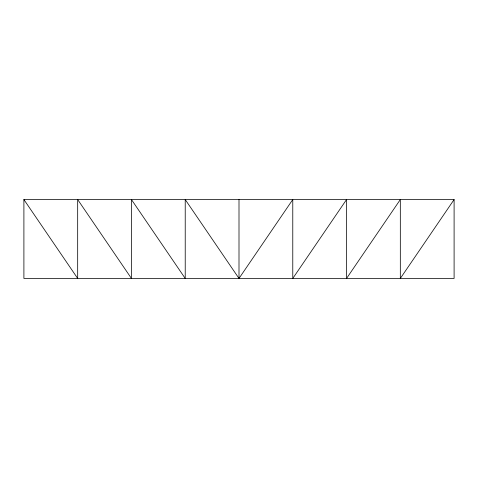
<?xml version="1.0" encoding="UTF-8"?>
<svg xmlns="http://www.w3.org/2000/svg" width="478" height="478" viewBox="0 0 478 478"><rect width="100%" height="100%" fill="white"/><g stroke="black" fill="none" stroke-linecap="round" stroke-linejoin="round"><path stroke-width="0.72" d="M23.9 199.565L77.675 278.435L77.675 199.565L131.45 278.435L131.45 199.565L185.225 278.435L185.225 199.565L239 278.435L292.775 199.565L292.775 278.435L346.55 199.565L346.55 278.435L400.325 199.565L400.325 278.435L454.1 199.565L23.9 199.565L23.9 278.435L454.1 278.435L454.1 199.565M239 199.565L239 278.435"/></g></svg>
